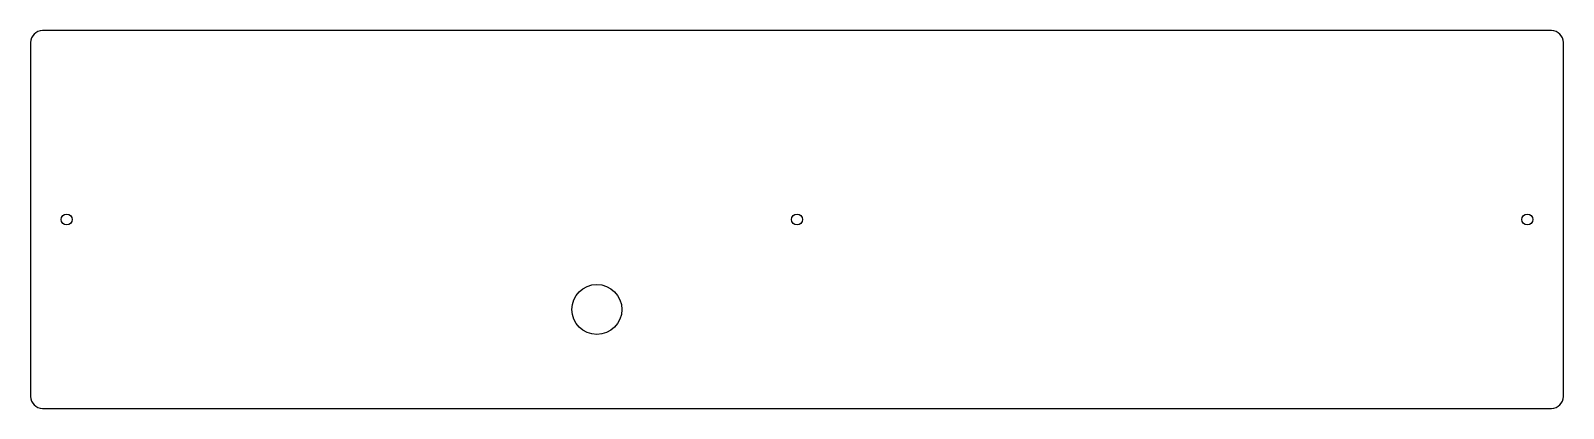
# Model space of a CAD drawing. Header units: millimetres. Extents: x -383 to 383, y -95 to 95.
import ezdxf

# ---------------------------------------------------------------- set-up
doc = ezdxf.new("R2010")
doc.units = ezdxf.units.MM
doc.layers.add('CUT', color=7, linetype='CONTINUOUS')

msp = doc.modelspace()

# ---------------------------------------------------------------- linework, layer by layer
at = {"layer": 'CUT'}
for p, q in [((377, 94.5), (-377, 94.5)), ((-383, 88.5), (-383, -88.5)), ((383, -88.5), (383, 88.5)), ((-377, -94.5), (377, -94.5))]:
    msp.add_line(p, q, dxfattribs=at)
for centre, radius in [((-365, 0), 2.75), ((0, 0), 2.75), ((365, 0), 2.75), ((-100, -45), 12.5)]:
    msp.add_circle(centre, radius, dxfattribs=at)
for centre, start, end in [((-377, 88.5), 90, 180), ((377, 88.5), 0, 90), ((-377, -88.5), -180, -90), ((377, -88.5), -90, 0)]:
    msp.add_arc(centre, 6, start, end, dxfattribs=at)

doc.saveas('drawing.dxf')
